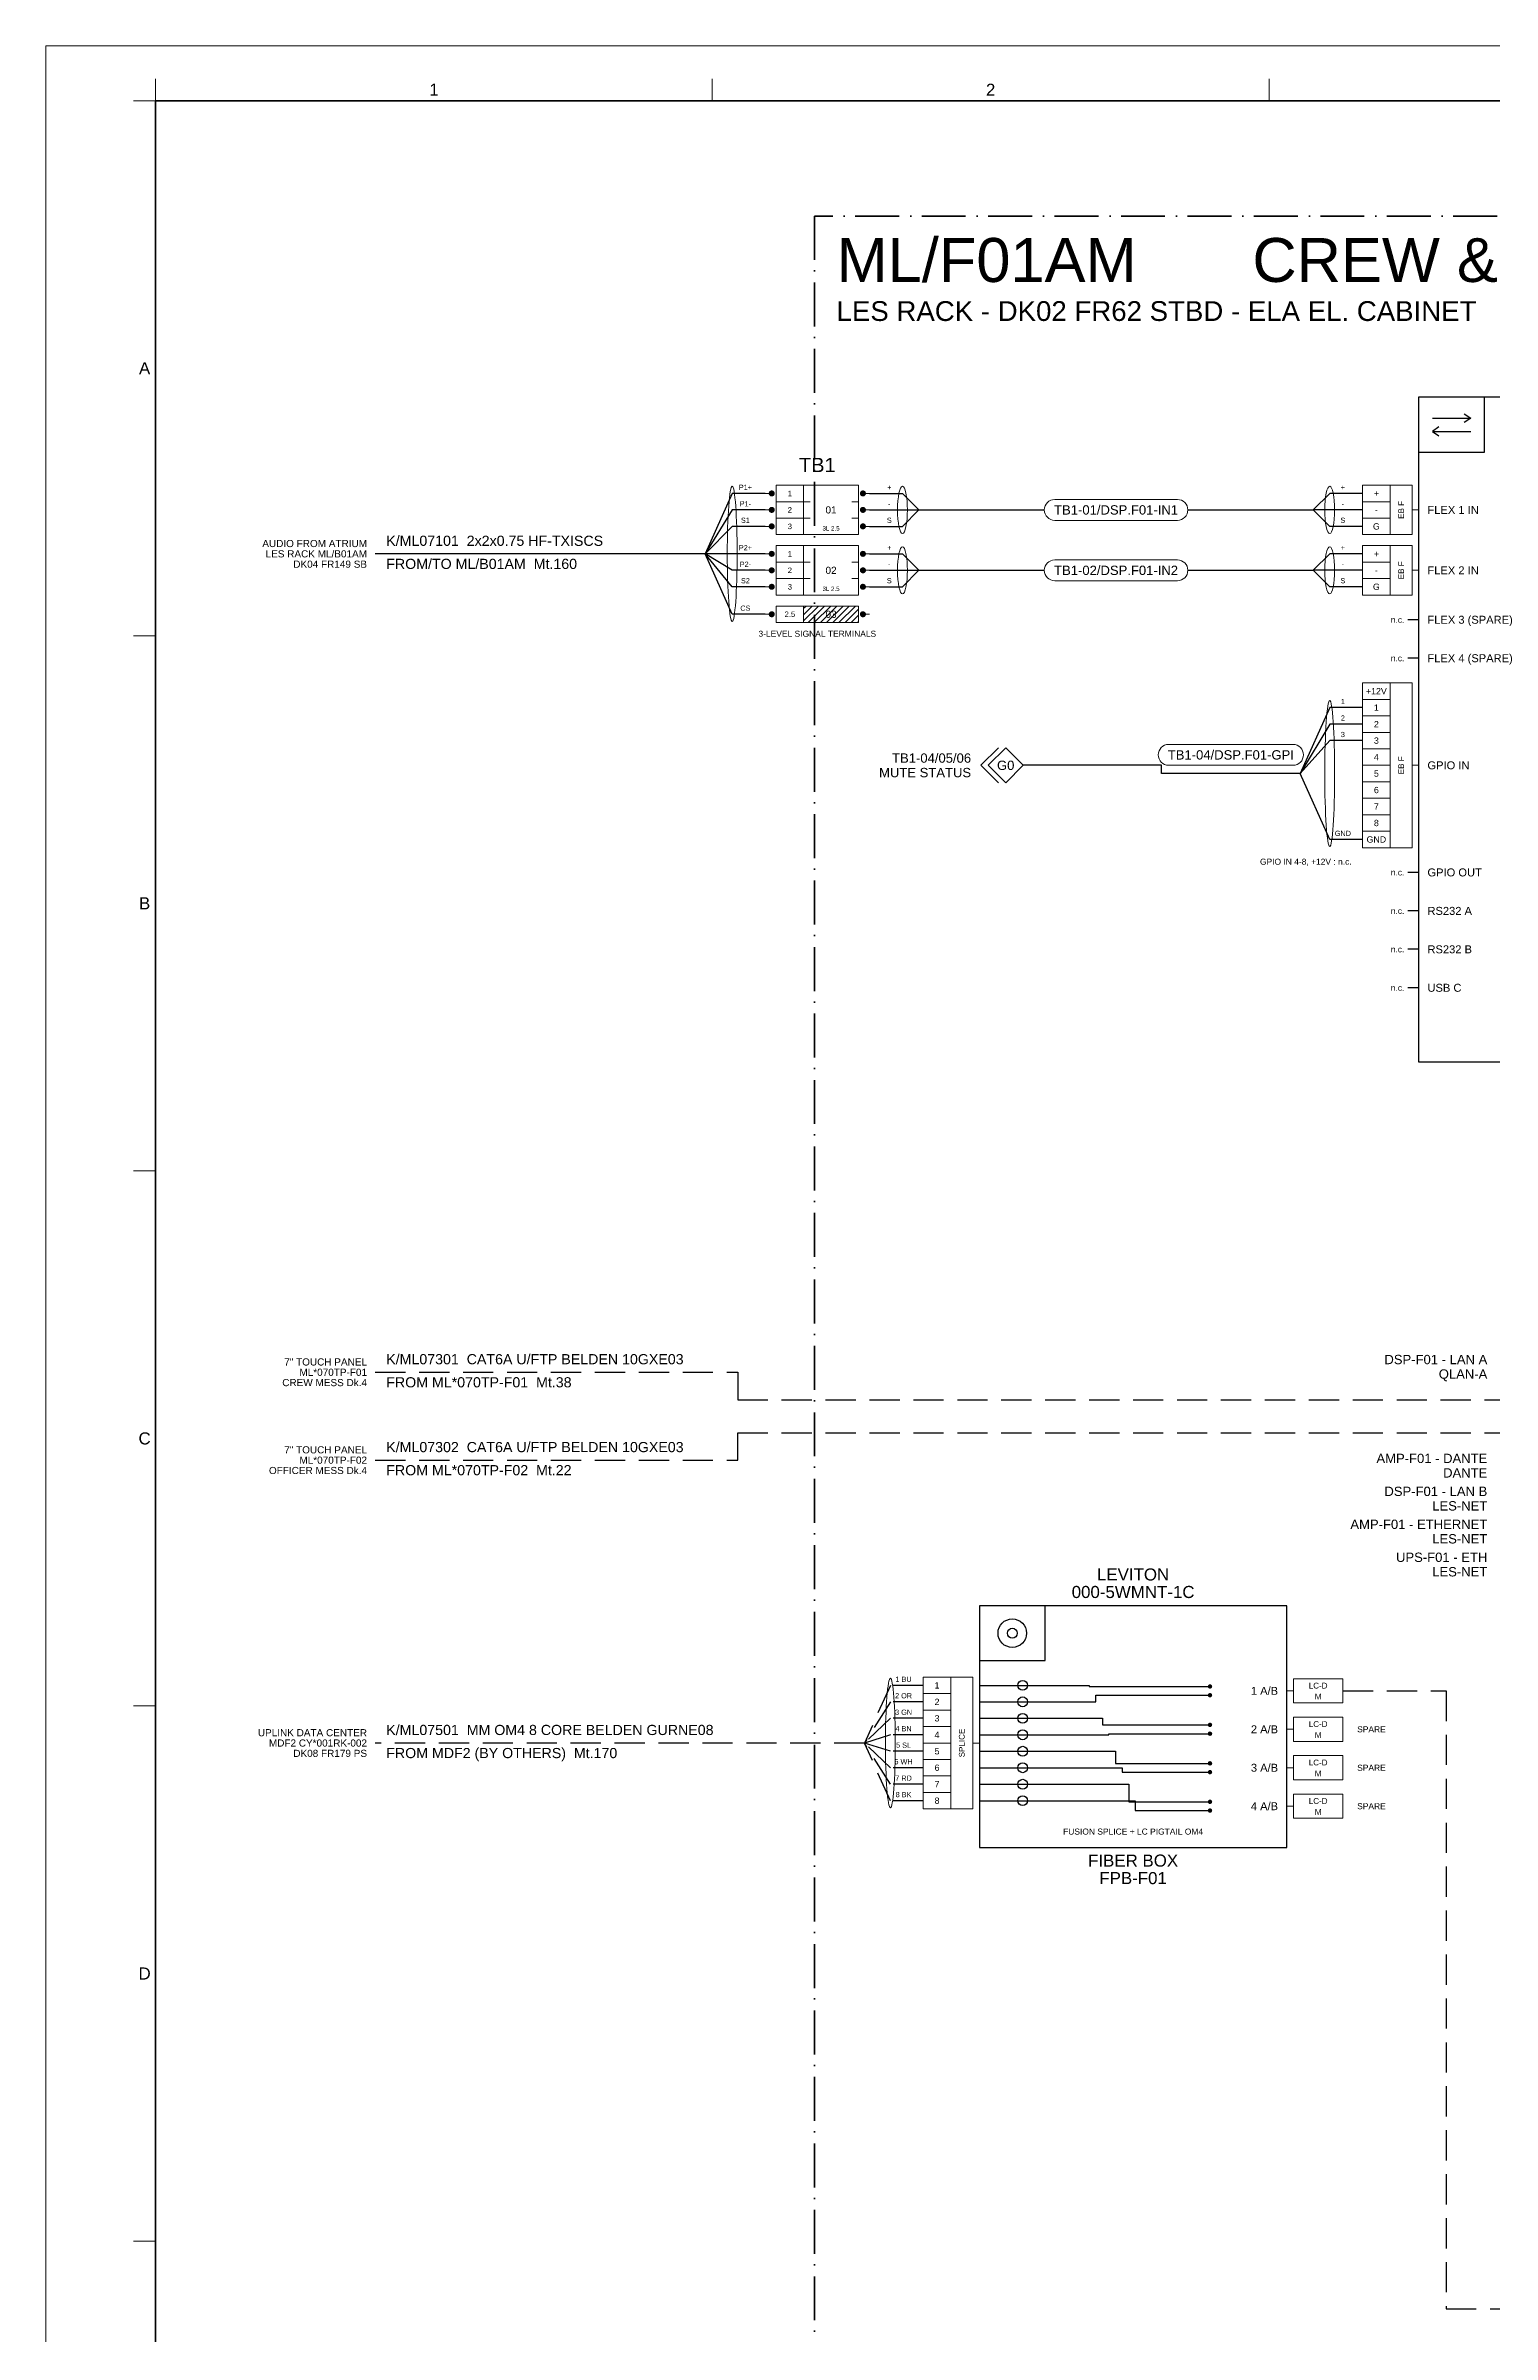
# Model space of a CAD drawing. Header units: millimetres. Extents: x 0 to 841, y 0 to 1189.
# Drawn here: x 0 to 263.4, y 772.4 to 1189 of the extents above; entities that cross this region are included whole.
import ezdxf
from ezdxf.enums import TextEntityAlignment as Align

# ---------------------------------------------------------------- set-up
doc = ezdxf.new("R2010")
doc.units = ezdxf.units.MM
doc.linetypes.add('AV_DASHDOT', pattern=[12, 8, -2, 0, -2])
doc.linetypes.add('AV_DASHED', pattern=[8, 5.5, -2.5])
for name, color, linetype, lineweight in [('AV-CONN', 7, 'Continuous', 18), ('AV-LABEL', 7, 'Continuous', 18), ('AV-NOTE', 7, 'Continuous', 18), ('AV-TB', 7, 'Continuous', 18), ('AV-TEXT', 7, 'Continuous', 18), ('AV-TEXT-DEV', 7, 'Continuous', 18), ('W-AUDIO', 7, 'Continuous', 25)]:
    doc.layers.add(name, color=color, linetype=linetype, lineweight=lineweight)
for name, color, linetype, lineweight, true_color in [('AV-DEVICE', 7, 'Continuous', 25, 0x4682ff), ('AV-FRAME', 7, 'Continuous', 70, 0x7800ff), ('AV-RACK', 7, 'AV_DASHDOT', 50, 0xff00ff), ('AV-SYM', 7, 'Continuous', 25, 0x4682ff), ('AV-XREF', 7, 'Continuous', 18, 0x00af00), ('AV-ZONE', 7, 'Continuous', 18, 0x7800ff), ('W-FIBER', 7, 'Continuous', 25, 0x1f388c), ('W-GPIO', 7, 'Continuous', 25, 0x964b00), ('W-QLAN', 7, 'AV_DASHED', 25, 0x6ebe00), ('W-UPLINK', 7, 'AV_DASHED', 25, 0x1f388c)]:
    doc.layers.add(name, color=color, linetype=linetype, lineweight=lineweight, true_color=true_color)
doc.styles.add('AV', font='arial.ttf')

msp = doc.modelspace()

# ---------------------------------------------------------------- hatches: boundary and pattern name
at = {"layer": 'AV-TB', "true_color": 0x009600}
h = msp.add_hatch(dxfattribs=at)
h.set_pattern_fill('ANSI31', scale=0.25)
h.paths.add_polyline_path([(138, 1084), (148, 1084), (148, 1087), (138, 1087)])

# ---------------------------------------------------------------- linework, layer by layer
at = {"layer": 'AV-CONN'}
for p, q in [((250, 1104.5), (248.8, 1104.5)), ((250, 1093.5), (248.8, 1093.5)), ((250, 1058), (248.8, 1058)), ((226, 889.5), (227.2, 889.5)), ((170, 880), (168.8, 880)), ((226, 882.5), (227.2, 882.5)), ((226, 875.5), (227.2, 875.5)), ((226, 868.5), (227.2, 868.5))]:
    msp.add_line(p, q, dxfattribs=at)
for points in [[(239.8, 1106), (244.8, 1106), (244.8, 1109), (239.8, 1109)], [(244.8, 1100), (248.8, 1100), (248.8, 1109), (244.8, 1109)], [(239.8, 1103), (244.8, 1103), (244.8, 1106), (239.8, 1106)], [(239.8, 1100), (244.8, 1100), (244.8, 1103), (239.8, 1103)], [(239.8, 1095), (244.8, 1095), (244.8, 1098), (239.8, 1098)], [(244.8, 1089), (248.8, 1089), (248.8, 1098), (244.8, 1098)], [(239.8, 1092), (244.8, 1092), (244.8, 1095), (239.8, 1095)], [(239.8, 1089), (244.8, 1089), (244.8, 1092), (239.8, 1092)], [(239.8, 1070), (244.8, 1070), (244.8, 1073), (239.8, 1073)], [(244.8, 1043), (248.8, 1043), (248.8, 1073), (244.8, 1073)], [(239.8, 1067), (244.8, 1067), (244.8, 1070), (239.8, 1070)], [(239.8, 1064), (244.8, 1064), (244.8, 1067), (239.8, 1067)], [(239.8, 1061), (244.8, 1061), (244.8, 1064), (239.8, 1064)], [(239.8, 1058), (244.8, 1058), (244.8, 1061), (239.8, 1061)], [(239.8, 1055), (244.8, 1055), (244.8, 1058), (239.8, 1058)], [(239.8, 1052), (244.8, 1052), (244.8, 1055), (239.8, 1055)], [(239.8, 1049), (244.8, 1049), (244.8, 1052), (239.8, 1052)], [(239.8, 1046), (244.8, 1046), (244.8, 1049), (239.8, 1049)], [(239.8, 1043), (244.8, 1043), (244.8, 1046), (239.8, 1046)], [(159.8, 889), (164.8, 889), (164.8, 892), (159.8, 892)], [(164.8, 868), (168.8, 868), (168.8, 892), (164.8, 892)], [(227.2, 887.3), (236.2, 887.3), (236.2, 891.7), (227.2, 891.7)], [(159.8, 886), (164.8, 886), (164.8, 889), (159.8, 889)], [(159.8, 883), (164.8, 883), (164.8, 886), (159.8, 886)], [(227.2, 880.3), (236.2, 880.3), (236.2, 884.7), (227.2, 884.7)], [(159.8, 880), (164.8, 880), (164.8, 883), (159.8, 883)], [(159.8, 877), (164.8, 877), (164.8, 880), (159.8, 880)], [(159.8, 874), (164.8, 874), (164.8, 877), (159.8, 877)], [(227.2, 873.3), (236.2, 873.3), (236.2, 877.7), (227.2, 877.7)], [(159.8, 871), (164.8, 871), (164.8, 874), (159.8, 874)], [(159.8, 868), (164.8, 868), (164.8, 871), (159.8, 871)], [(227.2, 866.3), (236.2, 866.3), (236.2, 870.7), (227.2, 870.7)]]:
    msp.add_lwpolyline(points, close=True, dxfattribs=at)
for centre, major_axis, ratio in [((125, 1096.5), (0, 12.3), 0.073171), ((156, 1104.5), (0, 4.3), 0.209302), ((233.8, 1104.5), (0, 4.3), 0.209302), ((156, 1093.5), (0, 4.3), 0.209302), ((233.8, 1093.5), (0, 4.3), 0.209302), ((233.8, 1056.5), (0, 13.3), 0.067669), ((153.8, 880), (0, 11.8), 0.076271)]:
    msp.add_ellipse(centre, major_axis=major_axis, ratio=ratio, dxfattribs=at)
at = {"layer": 'AV-DEVICE'}
for p, q in [((250, 1084.5), (248, 1084.5)), ((250, 1077.5), (248, 1077.5)), ((250, 1038.5), (248, 1038.5)), ((250, 1031.5), (248, 1031.5)), ((250, 1024.5), (248, 1024.5)), ((250, 1017.5), (248, 1017.5))]:
    msp.add_line(p, q, dxfattribs=at)
for points in [[(250, 1004), (302, 1004), (302, 1125), (250, 1125)], [(250, 1115), (262, 1115), (262, 1125), (250, 1125)], [(170, 861), (226, 861), (226, 905), (170, 905)], [(170, 895), (182, 895), (182, 905), (170, 905)]]:
    msp.add_lwpolyline(points, close=True, dxfattribs=at)
at = {"layer": 'AV-FRAME'}
msp.add_lwpolyline([(20, 10), (831, 10), (831, 1179), (20, 1179)], close=True, dxfattribs=at)
at = {"layer": 'AV-LABEL'}
for points in [[(183.73, 1102.6), (206.07, 1102.6, 1), (206.07, 1106.4), (183.73, 1106.4, 1)], [(183.73, 1091.6), (206.07, 1091.6, 1), (206.07, 1095.4), (183.73, 1095.4, 1)], [(204.48, 1058), (227.12, 1058, 1), (227.12, 1061.8), (204.48, 1061.8, 1)]]:
    msp.add_lwpolyline(points, format="xyb", close=True, dxfattribs=at)
at = {"layer": 'AV-RACK'}
msp.add_lwpolyline([(140, 198), (712, 198), (712, 1158), (140, 1158)], close=True, dxfattribs=at)
at = {"layer": 'AV-SYM'}
for p, q in [((252.5, 1121.2), (259.5, 1121.2)), ((252.5, 1118.8), (259.5, 1118.8)), ((177, 890.5), (178.8, 890.5)), ((177, 887.5), (178.8, 887.5)), ((177, 884.5), (178.8, 884.5)), ((177, 881.5), (178.8, 881.5)), ((177, 878.5), (178.8, 878.5)), ((177, 875.5), (178.8, 875.5)), ((177, 872.5), (178.8, 872.5)), ((177, 869.5), (178.8, 869.5))]:
    msp.add_line(p, q, dxfattribs=at)
for points in [[(258.3, 1122), (259.5, 1121.2), (258.3, 1120.4)], [(253.7, 1119.6), (252.5, 1118.8), (253.7, 1118)]]:
    msp.add_lwpolyline(points, dxfattribs=at)
at = {"layer": 'AV-SYM', "const_width": 0.4}
for points in [[(211.8, 890.3, 1), (212.2, 890.3, 1)], [(211.8, 888.7, 1), (212.2, 888.7, 1)], [(211.8, 883.3, 1), (212.2, 883.3, 1)], [(211.8, 881.7, 1), (212.2, 881.7, 1)], [(211.8, 876.3, 1), (212.2, 876.3, 1)], [(211.8, 874.7, 1), (212.2, 874.7, 1)], [(211.8, 869.3, 1), (212.2, 869.3, 1)], [(211.8, 867.7, 1), (212.2, 867.7, 1)]]:
    msp.add_lwpolyline(points, format="xyb", close=True, dxfattribs=at)
at = {"layer": 'AV-SYM'}
for centre, radius in [((176, 900), 2.6), ((176, 900), 0.9), ((177.9, 890.5), 0.9), ((177.9, 887.5), 0.9), ((177.9, 884.5), 0.9), ((177.9, 881.5), 0.9), ((177.9, 878.5), 0.9), ((177.9, 875.5), 0.9), ((177.9, 872.5), 0.9), ((177.9, 869.5), 0.9)]:
    msp.add_circle(centre, radius, dxfattribs=at)
at = {"layer": 'AV-TB'}
for p, q in [((138, 1100), (138, 1109)), ((132.2, 1107.5), (131, 1107.5)), ((132.2, 1104.5), (131, 1104.5)), ((133, 1106), (138, 1106)), ((138, 1106), (139.2, 1106)), ((146.8, 1106), (148, 1106)), ((148.8, 1107.5), (150, 1107.5)), ((148.8, 1104.5), (150, 1104.5)), ((132.2, 1101.5), (131, 1101.5)), ((133, 1103), (138, 1103)), ((138, 1103), (139.2, 1103)), ((146.8, 1103), (148, 1103)), ((148.8, 1101.5), (150, 1101.5)), ((132.2, 1096.5), (131, 1096.5)), ((138, 1089), (138, 1098)), ((148.8, 1096.5), (150, 1096.5)), ((132.2, 1093.5), (131, 1093.5)), ((133, 1095), (138, 1095)), ((133, 1092), (138, 1092)), ((138, 1095), (139.2, 1095)), ((138, 1092), (139.2, 1092)), ((146.8, 1095), (148, 1095)), ((146.8, 1092), (148, 1092)), ((148.8, 1093.5), (150, 1093.5)), ((132.2, 1090.5), (131, 1090.5)), ((148.8, 1090.5), (150, 1090.5)), ((132.2, 1085.5), (131, 1085.5)), ((138, 1084), (138, 1087)), ((148.8, 1085.5), (150, 1085.5))]:
    msp.add_line(p, q, dxfattribs=at)
for points in [[(133, 1100), (148, 1100), (148, 1109), (133, 1109)], [(133, 1089), (148, 1089), (148, 1098), (133, 1098)], [(133, 1084), (148, 1084), (148, 1087), (133, 1087)]]:
    msp.add_lwpolyline(points, close=True, dxfattribs=at)
at = {"layer": 'AV-TB', "const_width": 0.55}
for points in [[(131.92, 1107.5, 1), (132.47, 1107.5, 1)], [(131.92, 1104.5, 1), (132.47, 1104.5, 1)], [(148.53, 1107.5, 1), (149.08, 1107.5, 1)], [(148.53, 1104.5, 1), (149.08, 1104.5, 1)], [(131.92, 1101.5, 1), (132.47, 1101.5, 1)], [(148.53, 1101.5, 1), (149.08, 1101.5, 1)], [(131.92, 1096.5, 1), (132.47, 1096.5, 1)], [(148.53, 1096.5, 1), (149.08, 1096.5, 1)], [(131.92, 1093.5, 1), (132.47, 1093.5, 1)], [(148.53, 1093.5, 1), (149.08, 1093.5, 1)], [(131.92, 1090.5, 1), (132.47, 1090.5, 1)], [(148.53, 1090.5, 1), (149.08, 1090.5, 1)], [(131.92, 1085.5, 1), (132.47, 1085.5, 1)], [(148.53, 1085.5, 1), (149.08, 1085.5, 1)]]:
    msp.add_lwpolyline(points, format="xyb", close=True, dxfattribs=at)
at = {"layer": 'AV-XREF'}
msp.add_lwpolyline([(173.5, 1061.2), (170.3, 1058), (173.5, 1054.8)], dxfattribs=at)
msp.add_lwpolyline([(171.6, 1058), (174.8, 1061.2), (178, 1058), (174.8, 1054.8)], close=True, dxfattribs=at)
at = {"layer": 'AV-ZONE'}
for p, q in [((20, 1179), (20, 1183)), ((121.38, 1179), (121.38, 1183)), ((222.75, 1179), (222.75, 1183)), ((20, 1179), (16, 1179)), ((20, 1081.58), (16, 1081.58)), ((20, 984.17), (16, 984.17)), ((20, 886.75), (16, 886.75)), ((20, 789.33), (16, 789.33))]:
    msp.add_line(p, q, dxfattribs=at)
at = {"layer": 'AV-ZONE', "lineweight": 13}
msp.add_lwpolyline([(0, 0), (841, 0), (841, 1189), (0, 1189)], close=True, dxfattribs=at)
at = {"layer": 'W-AUDIO'}
for p, q in [((125, 1107.5), (120.05, 1096.5)), ((125, 1104.5), (120.05, 1096.5)), ((131, 1107.5), (125, 1107.5)), ((131, 1104.5), (125, 1104.5)), ((150, 1107.5), (156, 1107.5)), ((150, 1104.5), (156, 1104.5)), ((156, 1107.5), (159, 1104.5)), ((156, 1104.5), (159, 1104.5)), ((156, 1101.5), (159, 1104.5)), ((159, 1104.5), (181.83, 1104.5)), ((207.97, 1104.5), (230.8, 1104.5)), ((233.8, 1107.5), (230.8, 1104.5)), ((233.8, 1104.5), (230.8, 1104.5)), ((233.8, 1101.5), (230.8, 1104.5)), ((239.8, 1107.5), (233.8, 1107.5)), ((239.8, 1104.5), (233.8, 1104.5)), ((125, 1101.5), (120.05, 1096.5)), ((131, 1101.5), (125, 1101.5)), ((150, 1101.5), (156, 1101.5)), ((239.8, 1101.5), (233.8, 1101.5)), ((120.05, 1096.5), (60, 1096.5)), ((125, 1096.5), (120.05, 1096.5)), ((125, 1093.5), (120.05, 1096.5)), ((125, 1090.5), (120.05, 1096.5)), ((125, 1085.5), (120.05, 1096.5)), ((131, 1096.5), (125, 1096.5)), ((150, 1096.5), (156, 1096.5)), ((156, 1096.5), (159, 1093.5)), ((233.8, 1096.5), (230.8, 1093.5)), ((239.8, 1096.5), (233.8, 1096.5)), ((131, 1093.5), (125, 1093.5)), ((150, 1093.5), (156, 1093.5)), ((156, 1093.5), (159, 1093.5)), ((156, 1090.5), (159, 1093.5)), ((159, 1093.5), (181.83, 1093.5)), ((207.97, 1093.5), (230.8, 1093.5)), ((233.8, 1093.5), (230.8, 1093.5)), ((233.8, 1090.5), (230.8, 1093.5)), ((239.8, 1093.5), (233.8, 1093.5)), ((131, 1090.5), (125, 1090.5)), ((150, 1090.5), (156, 1090.5)), ((239.8, 1090.5), (233.8, 1090.5)), ((131, 1085.5), (125, 1085.5))]:
    msp.add_line(p, q, dxfattribs=at)
at = {"layer": 'W-FIBER'}
for p, q in [((170, 890.5), (177, 890.5)), ((170, 887.5), (177, 887.5)), ((170, 884.5), (177, 884.5)), ((170, 881.5), (177, 881.5)), ((170, 878.5), (177, 878.5)), ((170, 875.5), (177, 875.5)), ((170, 872.5), (177, 872.5)), ((170, 869.5), (177, 869.5))]:
    msp.add_line(p, q, dxfattribs=at)
for points in [[(178.8, 890.5), (190, 890.5), (190, 890.3), (212, 890.3)], [(178.8, 887.5), (191.2, 887.5), (191.2, 888.7), (212, 888.7)], [(178.8, 884.5), (192.4, 884.5), (192.4, 883.3), (212, 883.3)], [(178.8, 881.5), (193.6, 881.5), (193.6, 881.7), (212, 881.7)], [(178.8, 878.5), (194.8, 878.5), (194.8, 876.3), (212, 876.3)], [(178.8, 875.5), (196, 875.5), (196, 874.7), (212, 874.7)], [(178.8, 872.5), (197.2, 872.5), (197.2, 869.3), (212, 869.3)], [(178.8, 869.5), (198.4, 869.5), (198.4, 867.7), (212, 867.7)]]:
    msp.add_lwpolyline(points, dxfattribs=at)
at = {"layer": 'W-GPIO'}
for p, q in [((233.8, 1068.5), (228.4, 1056.5)), ((239.8, 1068.5), (233.8, 1068.5)), ((233.8, 1065.5), (228.4, 1056.5)), ((233.8, 1062.5), (228.4, 1056.5)), ((239.8, 1065.5), (233.8, 1065.5)), ((239.8, 1062.5), (233.8, 1062.5)), ((203.2, 1058), (178, 1058)), ((203.2, 1056.5), (203.2, 1058)), ((228.4, 1056.5), (203.2, 1056.5)), ((233.8, 1044.5), (228.4, 1056.5)), ((239.8, 1044.5), (233.8, 1044.5))]:
    msp.add_line(p, q, dxfattribs=at)
at = {"layer": 'W-QLAN'}
for p, q in [((60, 947.5), (126, 947.5)), ((126, 947.5), (126, 942.5)), ((126, 942.5), (334.8, 942.5)), ((126, 931.5), (126, 936.5)), ((126, 936.5), (334.8, 936.5)), ((60, 931.5), (126, 931.5))]:
    msp.add_line(p, q, dxfattribs=at)
at = {"layer": 'W-UPLINK'}
for p, q in [((153.8, 890.5), (149.08, 880)), ((153.8, 887.5), (149.08, 880)), ((159.8, 890.5), (153.8, 890.5)), ((159.8, 887.5), (153.8, 887.5)), ((236.2, 889.5), (255, 889.5)), ((255, 889.5), (255, 777)), ((153.8, 884.5), (149.08, 880)), ((159.8, 884.5), (153.8, 884.5)), ((149.08, 880), (60, 880)), ((153.8, 881.5), (149.08, 880)), ((153.8, 878.5), (149.08, 880)), ((153.8, 875.5), (149.08, 880)), ((153.8, 872.5), (149.08, 880)), ((153.8, 869.5), (149.08, 880)), ((159.8, 881.5), (153.8, 881.5)), ((159.8, 878.5), (153.8, 878.5)), ((159.8, 875.5), (153.8, 875.5)), ((159.8, 872.5), (153.8, 872.5)), ((159.8, 869.5), (153.8, 869.5)), ((255, 777), (311.96, 777))]:
    msp.add_line(p, q, dxfattribs=at)

# ---------------------------------------------------------------- texts
at = {"layer": 'AV-CONN', "style": 'AV'}
for s, height, p in [('+', 1.15, (242.3, 1107.5)), ('-', 1.15, (242.3, 1104.5)), ('G', 1.15, (242.3, 1101.5)), ('+', 1.15, (242.3, 1096.5)), ('-', 1.15, (242.3, 1093.5)), ('G', 1.15, (242.3, 1090.5)), ('+12V', 1.15, (242.3, 1071.5)), ('1', 1.15, (242.3, 1068.5)), ('3', 1.15, (242.3, 1062.5)), ('2', 1.15, (242.3, 1065.5)), ('4', 1.15, (242.3, 1059.5)), ('5', 1.15, (242.3, 1056.5)), ('6', 1.15, (242.3, 1053.5)), ('7', 1.15, (242.3, 1050.5)), ('8', 1.15, (242.3, 1047.5)), ('GND', 1.15, (242.3, 1044.5)), ('2', 1.15, (162.3, 887.5)), ('1', 1.15, (162.3, 890.5)), ('LC-D', 1.05, (231.7, 890.45)), ('M', 1.05, (231.7, 888.45)), ('3', 1.15, (162.3, 884.5)), ('LC-D', 1.05, (231.7, 883.45)), ('4', 1.15, (162.3, 881.5)), ('M', 1.05, (231.7, 881.45)), ('5', 1.15, (162.3, 878.5)), ('6', 1.15, (162.3, 875.5)), ('LC-D', 1.05, (231.7, 876.45)), ('M', 1.05, (231.7, 874.45)), ('7', 1.15, (162.3, 872.5)), ('8', 1.15, (162.3, 869.5)), ('LC-D', 1.05, (231.7, 869.45)), ('M', 1.05, (231.7, 867.45))]:
    msp.add_text(s, height=height, dxfattribs=at).set_placement(p, align=Align.MIDDLE_CENTER)
for s, p in [('EB F', (246.8, 1104.5)), ('EB F', (246.8, 1093.5)), ('EB F', (246.8, 1058)), ('SPLICE', (166.8, 880))]:
    msp.add_text(s, height=1.05, rotation=90, dxfattribs=at).set_placement(p, align=Align.MIDDLE_CENTER)
at = {"layer": 'AV-LABEL', "style": 'AV'}
for s, p in [('TB1-01/DSP.F01-IN1', (194.9, 1104.5)), ('TB1-02/DSP.F01-IN2', (194.9, 1093.5)), ('TB1-04/DSP.F01-GPI', (215.8, 1059.9))]:
    msp.add_text(s, height=1.7, dxfattribs=at).set_placement(p, align=Align.MIDDLE_CENTER)
at = {"layer": 'AV-NOTE', "style": 'AV'}
for s, height, p in [('P1+', 0.95, (127.4, 1107.85)), ('+', 0.95, (153.6, 1107.85)), ('+', 0.95, (236.2, 1107.85)), ('P1-', 0.95, (127.4, 1104.85)), ('-', 0.95, (153.6, 1104.85)), ('-', 0.95, (236.2, 1104.85)), ('S1', 0.95, (127.4, 1101.85)), ('3L 2.5', 0.8, (143, 1100.5)), ('S', 0.95, (153.6, 1101.85)), ('S', 0.95, (236.2, 1101.85)), ('P2+', 0.95, (127.4, 1096.85)), ('+', 0.95, (153.6, 1096.85)), ('+', 0.95, (236.2, 1096.85)), ('P2-', 0.95, (127.4, 1093.85)), ('S2', 0.95, (127.4, 1090.85)), ('S', 0.95, (153.6, 1090.85)), ('-', 0.95, (153.6, 1093.85)), ('S', 0.95, (236.2, 1090.85)), ('-', 0.95, (236.2, 1093.85)), ('3L 2.5', 0.8, (143, 1089.5)), ('CS', 0.95, (127.4, 1085.85)), ('2', 0.95, (236.2, 1065.85)), ('1', 0.95, (236.2, 1068.85)), ('3', 0.95, (236.2, 1062.85)), ('GND', 0.95, (236.2, 1044.85)), ('1 BU', 0.95, (156.2, 890.85)), ('2 OR', 0.95, (156.2, 887.85)), ('3 GN', 0.95, (156.2, 884.85)), ('4 BN', 0.95, (156.2, 881.85)), ('5 SL', 0.95, (156.2, 878.85)), ('6 WH', 0.95, (156.2, 875.85)), ('7 RD', 0.95, (156.2, 872.85)), ('8 BK', 0.95, (156.2, 869.85)), ('FUSION SPLICE + LC PIGTAIL OM4', 1.1, (198, 863))]:
    msp.add_text(s, height=height, dxfattribs=at).set_placement(p, align=Align.BOTTOM_CENTER)
for p in [(247.4, 1084.5), (247.4, 1077.5), (247.4, 1038.5), (247.4, 1031.5), (247.4, 1024.5), (247.4, 1017.5)]:
    msp.add_text('n.c.', height=1.1, dxfattribs=at).set_placement(p, align=Align.MIDDLE_RIGHT)
msp.add_text('3-LEVEL SIGNAL TERMINALS', height=1.1, dxfattribs=at).set_placement((140.5, 1082.5), align=Align.TOP_CENTER)
msp.add_text('GPIO IN 4-8, +12V : n.c.', height=1.1, dxfattribs=at).set_placement((237.8, 1041), align=Align.TOP_RIGHT)
for p in [(238.8, 882.5), (238.8, 875.5), (238.8, 868.5)]:
    msp.add_text('SPARE', height=1.1, dxfattribs=at).set_placement(p, align=Align.MIDDLE_LEFT)
at = {"layer": 'AV-TB', "style": 'AV'}
for s, height, p in [('2', 1, (135.5, 1104.5)), ('1', 1, (135.5, 1107.5)), ('3', 1, (135.5, 1101.5)), ('1', 1, (135.5, 1096.5)), ('2', 1, (135.5, 1093.5)), ('3', 1, (135.5, 1090.5)), ('2.5', 1, (135.5, 1085.5)), ('03', 1.3, (143, 1085.5))]:
    msp.add_text(s, height=height, dxfattribs=at).set_placement(p, align=Align.MIDDLE_CENTER)
at = {"layer": 'AV-TB', "true_color": 0x000000, "style": 'AV'}
for s, p in [('01', (143, 1104.5)), ('02', (143, 1093.5))]:
    msp.add_text(s, height=1.3, dxfattribs=at).set_placement(p, align=Align.MIDDLE_CENTER)
at = {"layer": 'AV-TEXT', "style": 'AV'}
for s, p in [('FLEX 1 IN', (251.6, 1104.5)), ('FLEX 2 IN', (251.6, 1093.5)), ('FLEX 3 (SPARE)', (251.6, 1084.5)), ('FLEX 4 (SPARE)', (251.6, 1077.5)), ('GPIO IN', (251.6, 1058)), ('GPIO OUT', (251.6, 1038.5)), ('RS232 A', (251.6, 1031.5)), ('RS232 B', (251.6, 1024.5)), ('USB C', (251.6, 1017.5))]:
    msp.add_text(s, height=1.45, dxfattribs=at).set_placement(p, align=Align.MIDDLE_LEFT)
for s, height, p in [('AUDIO FROM ATRIUM', 1.3, (58.5, 1098.38)), ('LES RACK ML/B01AM', 1.3, (58.5, 1096.5)), ('DK04 FR149 SB', 1.3, (58.5, 1094.62)), ('TB1-04/05/06', 1.7, (168.5, 1059.32)), ('MUTE STATUS', 1.7, (168.5, 1056.68)), ('7" TOUCH PANEL', 1.3, (58.5, 949.38)), ('DSP-F01 - LAN A', 1.7, (262.5, 949.82)), ('CREW MESS Dk.4', 1.3, (58.5, 945.62)), ('ML*070TP-F01', 1.3, (58.5, 947.5)), ('QLAN-A', 1.7, (262.5, 947.18)), ('7" TOUCH PANEL', 1.3, (58.5, 933.38)), ('OFFICER MESS Dk.4', 1.3, (58.5, 929.62)), ('ML*070TP-F02', 1.3, (58.5, 931.5)), ('AMP-F01 - DANTE', 1.7, (262.5, 931.82)), ('DANTE', 1.7, (262.5, 929.18)), ('DSP-F01 - LAN B', 1.7, (262.5, 925.82)), ('LES-NET', 1.7, (262.5, 923.18)), ('AMP-F01 - ETHERNET', 1.7, (262.5, 919.82)), ('LES-NET', 1.7, (262.5, 917.18)), ('UPS-F01 - ETH', 1.7, (262.5, 913.82)), ('LES-NET', 1.7, (262.5, 911.18)), ('1 A/B', 1.45, (224.4, 889.5)), ('2 A/B', 1.45, (224.4, 882.5)), ('UPLINK DATA CENTER', 1.3, (58.5, 881.88)), ('MDF2 CY*001RK-002', 1.3, (58.5, 880)), ('DK08 FR179 PS', 1.3, (58.5, 878.12)), ('3 A/B', 1.45, (224.4, 875.5)), ('4 A/B', 1.45, (224.4, 868.5))]:
    msp.add_text(s, height=height, dxfattribs=at).set_placement(p, align=Align.MIDDLE_RIGHT)
for s, p in [('K/ML07101  2x2x0.75 HF-TXISCS', (62, 1097.4)), ('K/ML07301  CAT6A U/FTP BELDEN 10GXE03', (62, 948.4)), ('K/ML07302  CAT6A U/FTP BELDEN 10GXE03', (62, 932.4)), ('K/ML07501  MM OM4 8 CORE BELDEN GURNE08', (62, 880.9))]:
    msp.add_text(s, height=1.85, dxfattribs=at).set_placement(p, align=Align.BOTTOM_LEFT)
for s, p in [('FROM/TO ML/B01AM  Mt.160', (62, 1095.6)), ('FROM ML*070TP-F01  Mt.38', (62, 946.6)), ('FROM ML*070TP-F02  Mt.22', (62, 930.6)), ('FROM MDF2 (BY OTHERS)  Mt.170', (62, 879.1))]:
    msp.add_text(s, height=1.85, dxfattribs=at).set_placement(p, align=Align.TOP_LEFT)
msp.add_text('G0', height=1.7, dxfattribs=at).set_placement((174.8, 1058), align=Align.MIDDLE_CENTER)
at = {"layer": 'AV-TEXT-DEV', "style": 'AV'}
for s, height, p in [('ML/F01AM', 8, (144, 1154)), ('CREW & OFFICER MESS', 8, (219.72, 1154)), ('LES RACK - DK02 FR62 STBD - ELA EL. CABINET', 3.6, (144, 1142.5))]:
    msp.add_text(s, height=height, dxfattribs=at).set_placement(p, align=Align.TOP_LEFT)
msp.add_text('TB1', height=2.6, dxfattribs=at).set_placement((140.5, 1110.6), align=Align.BOTTOM_CENTER)
for s, p in [('000-5WMNT-1C', (198, 907.5)), ('LEVITON', (198, 910.69)), ('FIBER BOX', (198, 858.6)), ('FPB-F01', (198, 855.41))]:
    msp.add_text(s, height=2.2, dxfattribs=at).set_placement(p, align=Align.MIDDLE_CENTER)
at = {"layer": 'AV-ZONE', "true_color": 0x7800ff, "style": 'AV'}
for s, p in [('1', (70.69, 1181)), ('2', (172.06, 1181)), ('A', (18, 1130.29)), ('B', (18, 1032.88)), ('C', (18, 935.46)), ('D', (18, 838.04))]:
    msp.add_text(s, height=2.2, dxfattribs=at).set_placement(p, align=Align.MIDDLE_CENTER)

doc.saveas('drawing.dxf')
